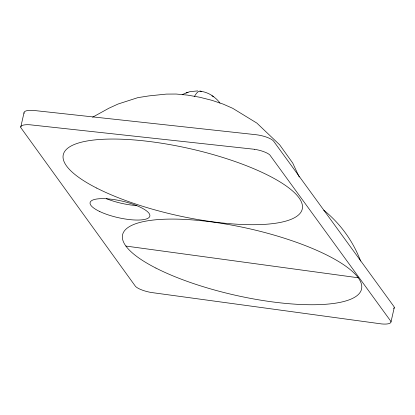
<?xml version="1.0" encoding="UTF-8"?>
<svg xmlns="http://www.w3.org/2000/svg" width="415" height="415" viewBox="0 0 415 415"><rect width="100%" height="100%" fill="white"/><g stroke="black" fill="none" stroke-linecap="round" stroke-linejoin="round"><path stroke-width="0.62" d="M20.75 127.104L24.013 112.756M390.987 321.936L394.25 307.582M92.612 117.206L108.829 108.263L118.042 104.035L137.899 97.629L149.063 95.886L166.332 94.096L176.183 94.039L187.58 95.118L199.755 97.255L211.868 100.316L223.104 104.082L232.691 108.299L256.849 123.084L279.658 144.814L292.71 163.022L299.215 176.987M186.06 92.913L190.034 91.632L197.69 90.911M125.885 246.059L358.238 277.775M199.973 91.129C205.55 91.86 210.986 94.143 215.136 97.966A28.677 26.264 -36 0 1 219.96 103.091M323.721 210.14A143.388 131.316 -36 0 1 360.609 261.014M182.154 94.776A28.677 26.908 51.2 0 1 188.042 92.426M211.92 95.803A28.677 26.264 -36 0 1 213.575 96.825M194.469 96.467A28.677 8.331 -82.2 0 1 201.353 91.502M136.888 205.586A30.632 8.497 12.8 0 1 106.396 198.671M24.127 113.368A16.735 4.643 12.8 0 1 35.052 110.592L255.816 134.693A14.048 3.896 12.8 0 1 273.646 141.214L393.809 306.363A15.319 4.249 12.8 0 1 393.674 308.584M254.442 149.286L29.927 124.78A16.735 4.643 12.8 0 0 20.864 127.716L135.581 286.495A15.288 4.238 12.8 0 0 151.179 292.482L381.51 323.923A15.319 4.249 12.8 0 0 390.894 321.345L269.802 154.919A14.048 3.896 12.8 0 0 254.442 149.286M96.628 188.047A122.539 33.983 12.8 0 0 297.851 215.515A122.539 33.983 12.8 0 0 153.804 142.086A122.539 33.983 12.8 0 0 96.628 188.047M99.787 211.551A30.632 8.497 12.8 0 0 149.203 217.32A30.632 8.497 12.8 0 0 110.924 199.169A30.632 8.497 12.8 0 0 99.787 211.551M155.926 268.08A122.539 33.983 12.8 0 0 357.149 295.547A122.539 33.983 12.8 0 0 213.108 222.124A122.539 33.983 12.8 0 0 155.926 268.08"/></g></svg>
